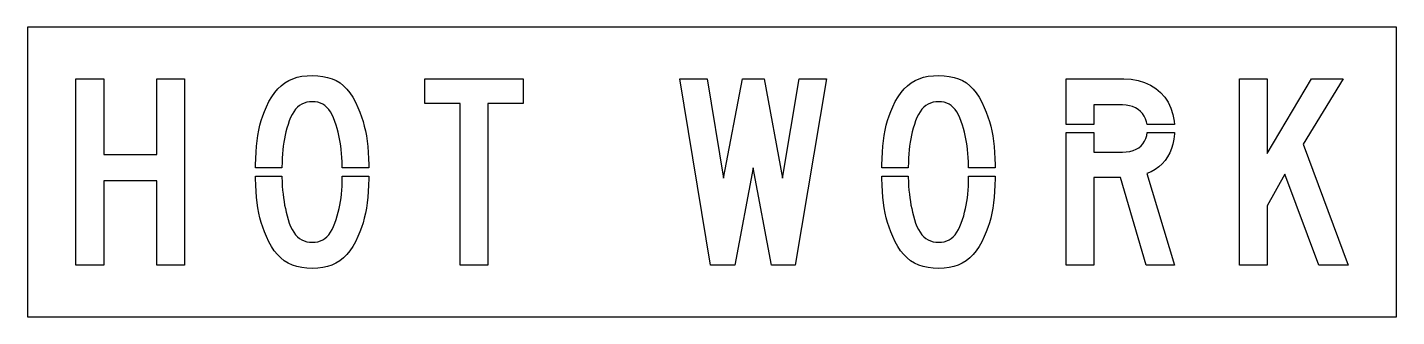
# Model space of a CAD drawing. Extents: x 0 to 85, y 0 to 18.
import ezdxf

# ---------------------------------------------------------------- set-up
doc = ezdxf.new("R2010")
doc.units = 0
doc.layers.add('CUT', color=7, linetype='Continuous')
doc.layers.add('OUTSIDE', color=1, linetype='Continuous')

msp = doc.modelspace()

# ---------------------------------------------------------------- linework, layer by layer
at = {"layer": 'CUT'}
for points in [[(3.0176, 3.2029), (3.0176, 14.7971), (4.7432, 14.7971), (4.7432, 10.0783), (8.0276, 10.0783), (8.0276, 14.7971), (9.7544, 14.7971), (9.7544, 3.2029), (8.0276, 3.2029), (8.0276, 8.4504), (4.7432, 8.4504), (4.7432, 3.2029)], [(19.5072, 10.1583), (19.4844, 10.4006), (19.4556, 10.6325), (19.4208, 10.8539), (19.3812, 11.0696), (19.3368, 11.2806), (19.2864, 11.4881), (19.2312, 11.6968), (19.1712, 11.909), (19.0932, 12.1513), (19.0092, 12.3704), (18.9168, 12.5664), (18.8172, 12.7403), (18.7092, 12.8922), (18.5916, 13.022), (18.4668, 13.131), (18.3324, 13.2191), (18.1884, 13.2875), (18.0348, 13.3351), (17.8704, 13.3641), (17.6976, 13.3733), (17.514, 13.3641), (17.3424, 13.3351), (17.1816, 13.2875), (17.0328, 13.2214), (16.8936, 13.1345), (16.7652, 13.0278), (16.6464, 12.9003), (16.5372, 12.753), (16.4364, 12.5838), (16.3428, 12.3936), (16.2588, 12.1826), (16.1808, 11.9496), (16.1124, 11.7281), (16.0512, 11.509), (15.9984, 11.291), (15.9516, 11.0707), (15.9132, 10.847), (15.8808, 10.6174), (15.8556, 10.3786), (15.8352, 10.1293), (15.8208, 9.8672), (15.81, 9.589), (15.804, 9.2945), (15.8038, 9.251), (14.1619, 9.251), (14.1636, 9.4464), (14.1756, 9.8499), (14.1948, 10.2336), (14.2224, 10.5977), (14.2608, 10.9455), (14.3076, 11.2783), (14.3652, 11.5971), (14.4348, 11.9043), (14.5152, 12.2012), (14.6088, 12.4899), (14.7144, 12.7716), (14.8344, 13.0475), (14.9964, 13.3768), (15.1692, 13.6725), (15.3528, 13.9368), (15.5484, 14.1687), (15.7572, 14.3704), (15.9816, 14.5432), (16.2216, 14.6858), (16.4772, 14.8017), (16.752, 14.8899), (17.046, 14.9525), (17.3616, 14.9884), (17.6976, 15), (18.0336, 14.9884), (18.348, 14.9513), (18.6408, 14.8887), (18.9156, 14.8006), (19.17, 14.6835), (19.4076, 14.5374), (19.6284, 14.3623), (19.8336, 14.1571), (20.0244, 13.9194), (20.2008, 13.6493), (20.3652, 13.3455), (20.5188, 13.007), (20.6376, 12.7229), (20.7432, 12.4377), (20.8368, 12.1501), (20.9172, 11.8557), (20.9868, 11.5542), (21.0444, 11.2423), (21.0924, 10.9177), (21.1296, 10.578), (21.1572, 10.2209), (21.1776, 9.8441), (21.1884, 9.4441), (21.19, 9.251), (19.5478, 9.251), (19.5468, 9.3339), (19.5396, 9.6272), (19.5264, 9.9009)], [(24.6724, 13.2516), (24.6724, 14.7971), (30.778, 14.7971), (30.778, 13.2516), (28.588, 13.2516), (28.588, 3.2029), (26.8612, 3.2029), (26.8612, 13.2516)], [(43.9208, 3.2029), (42.4052, 3.2029), (40.5104, 14.7971), (42.194, 14.7971), (43.2044, 8.6139), (44.384, 14.7971), (45.7316, 14.7971), (46.868, 8.6139), (47.9204, 14.7971), (49.6052, 14.7971), (47.6684, 3.2029), (46.1948, 3.2029), (45.0572, 9.2643)], [(58.3668, 10.4006), (58.338, 10.6325), (58.3032, 10.8539), (58.2636, 11.0696), (58.2192, 11.2806), (58.1688, 11.4881), (58.1136, 11.6968), (58.0536, 11.909), (57.9756, 12.1513), (57.8916, 12.3704), (57.7992, 12.5664), (57.6996, 12.7403), (57.5916, 12.8922), (57.474, 13.022), (57.3492, 13.131), (57.2148, 13.2191), (57.0708, 13.2875), (56.9172, 13.3351), (56.7528, 13.3641), (56.58, 13.3733), (56.3964, 13.3641), (56.2248, 13.3351), (56.064, 13.2875), (55.9152, 13.2214), (55.776, 13.1345), (55.6476, 13.0278), (55.5288, 12.9003), (55.4196, 12.753), (55.3188, 12.5838), (55.2252, 12.3936), (55.1412, 12.1826), (55.0632, 11.9496), (54.9948, 11.7281), (54.9336, 11.509), (54.8808, 11.291), (54.834, 11.0707), (54.7956, 10.847), (54.7632, 10.6174), (54.738, 10.3786), (54.7176, 10.1293), (54.7032, 9.8672), (54.6924, 9.589), (54.6864, 9.2945), (54.6862, 9.251), (53.0443, 9.251), (53.046, 9.4464), (53.058, 9.8499), (53.0772, 10.2336), (53.1048, 10.5977), (53.1432, 10.9455), (53.19, 11.2783), (53.2476, 11.5971), (53.3172, 11.9043), (53.3976, 12.2012), (53.4912, 12.4899), (53.5968, 12.7716), (53.7168, 13.0475), (53.8788, 13.3768), (54.0516, 13.6725), (54.2352, 13.9368), (54.4308, 14.1687), (54.6396, 14.3704), (54.864, 14.5432), (55.104, 14.6858), (55.3596, 14.8017), (55.6344, 14.8899), (55.9284, 14.9525), (56.244, 14.9884), (56.58, 15), (56.916, 14.9884), (57.2304, 14.9513), (57.5232, 14.8887), (57.798, 14.8006), (58.0524, 14.6835), (58.29, 14.5374), (58.5108, 14.3623), (58.716, 14.1571), (58.9068, 13.9194), (59.0832, 13.6493), (59.2476, 13.3455), (59.4012, 13.007), (59.52, 12.7229), (59.6256, 12.4377), (59.7192, 12.1501), (59.7996, 11.8557), (59.8692, 11.5542), (59.9268, 11.2423), (59.9748, 10.9177), (60.012, 10.578), (60.0396, 10.2209), (60.06, 9.8441), (60.0708, 9.4441), (60.0724, 9.251), (58.4302, 9.251), (58.4292, 9.3339), (58.422, 9.6272), (58.4088, 9.9009), (58.3896, 10.1583)], [(69.1024, 12.7728), (68.956, 12.891), (68.7916, 12.9896), (68.6104, 13.0672), (68.4124, 13.1241), (68.2012, 13.1577), (67.9756, 13.1693), (66.2068, 13.1693), (66.2068, 11.9559), (64.4812, 11.9559), (64.4812, 14.7971), (68.0596, 14.7971), (68.5204, 14.7716), (68.9512, 14.6986), (69.352, 14.5768), (69.7204, 14.411), (70.054, 14.2023), (70.3492, 13.953), (70.606, 13.6643), (70.8196, 13.3386), (70.9912, 12.978), (71.1148, 12.5838), (71.1916, 12.1594), (71.2034, 11.9559), (69.5137, 11.9559), (69.4828, 12.1246), (69.4204, 12.3113), (69.3352, 12.4829), (69.2284, 12.6371)], [(76.9712, 3.2029), (75.2456, 3.2029), (75.2456, 14.7971), (76.9712, 14.7971), (76.9712, 10.1594), (79.7084, 14.7971), (81.6872, 14.7971), (79.2032, 10.7287), (81.9824, 3.2029), (80.1716, 3.2029), (78.0668, 8.8574), (76.9712, 6.9049)], [(66.2068, 11.4539), (66.2068, 10.2406), (67.9756, 10.2406), (68.218, 10.2522), (68.4424, 10.2846), (68.6452, 10.338), (68.8288, 10.4122), (68.992, 10.5072), (69.1336, 10.622), (69.2548, 10.7565), (69.3544, 10.9096), (69.4324, 11.0823), (69.4888, 11.2725), (69.5182, 11.4539), (71.2091, 11.4539), (71.206, 11.3675), (71.1688, 11.0452), (71.1076, 10.7403), (71.0224, 10.4528), (70.9132, 10.1849), (70.7812, 9.9357), (70.624, 9.7072), (70.444, 9.4997), (70.2412, 9.3142), (70.0144, 9.1519), (69.7636, 9.0128), (69.4912, 8.898), (71.218, 3.2029), (69.4492, 3.2029), (67.8496, 8.6545), (66.2068, 8.6545), (66.2068, 3.2029), (64.4812, 3.2029), (64.4812, 11.4539)], [(20.9868, 6.4307), (20.9172, 6.127), (20.8368, 5.8336), (20.7432, 5.5484), (20.6376, 5.269), (20.5188, 4.993), (20.3652, 4.6626), (20.1984, 4.3646), (20.0184, 4.098), (19.824, 3.8614), (19.6152, 3.6551), (19.392, 3.4777), (19.152, 3.3293), (18.8964, 3.2087), (18.624, 3.1159), (18.3336, 3.051), (18.024, 3.0128), (17.6976, 3), (17.3508, 3.0128), (17.0292, 3.051), (16.7292, 3.1159), (16.4496, 3.2087), (16.1904, 3.3293), (15.9504, 3.4777), (15.7272, 3.6551), (15.5196, 3.8614), (15.3288, 4.098), (15.1512, 4.3646), (14.9868, 4.6626), (14.8344, 4.993), (14.7144, 5.2771), (14.6088, 5.5623), (14.5152, 5.851), (14.4348, 6.1455), (14.3652, 6.4481), (14.3076, 6.7623), (14.2608, 7.0904), (14.2224, 7.4336), (14.1948, 7.7965), (14.1756, 8.1791), (14.1636, 8.5872), (14.1623, 8.749), (15.8046, 8.749), (15.8052, 8.6754), (15.8124, 8.3901), (15.8256, 8.1212), (15.8448, 7.8672), (15.8688, 7.6261), (15.8976, 7.393), (15.9312, 7.167), (15.9708, 6.9455), (16.0152, 6.7252), (16.0656, 6.5049), (16.1208, 6.2812), (16.1808, 6.0504), (16.2588, 5.8174), (16.3428, 5.6064), (16.4364, 5.4162), (16.5372, 5.247), (16.6464, 5.0997), (16.7652, 4.9722), (16.8936, 4.8655), (17.0328, 4.7786), (17.1816, 4.7125), (17.3424, 4.6649), (17.514, 4.6359), (17.6976, 4.6267), (17.8704, 4.6359), (18.0348, 4.6649), (18.1884, 4.7125), (18.3324, 4.7786), (18.4668, 4.8655), (18.5916, 4.9722), (18.7092, 5.0997), (18.8172, 5.247), (18.9168, 5.4162), (19.0092, 5.6064), (19.0932, 5.8174), (19.1712, 6.0504), (19.2408, 6.28), (19.3008, 6.5026), (19.3548, 6.7206), (19.4004, 6.9386), (19.4388, 7.1577), (19.4712, 7.3826), (19.4964, 7.6168), (19.5168, 7.8614), (19.5324, 8.1212), (19.542, 8.3994), (19.548, 8.6974), (19.5484, 8.749), (21.1898, 8.749), (21.1884, 8.5861), (21.1776, 8.1768), (21.1572, 7.7907), (21.1296, 7.4243), (21.0924, 7.0777), (21.0444, 6.7472)], [(59.8692, 6.4307), (59.7996, 6.127), (59.7192, 5.8336), (59.6256, 5.5484), (59.52, 5.269), (59.4012, 4.993), (59.2476, 4.6626), (59.0808, 4.3646), (58.9008, 4.098), (58.7064, 3.8614), (58.4976, 3.6551), (58.2744, 3.4777), (58.0344, 3.3293), (57.7788, 3.2087), (57.5064, 3.1159), (57.216, 3.051), (56.9064, 3.0128), (56.58, 3), (56.2332, 3.0128), (55.9116, 3.051), (55.6116, 3.1159), (55.332, 3.2087), (55.0728, 3.3293), (54.8328, 3.4777), (54.6096, 3.6551), (54.402, 3.8614), (54.2112, 4.098), (54.0336, 4.3646), (53.8692, 4.6626), (53.7168, 4.993), (53.5968, 5.2771), (53.4912, 5.5623), (53.3976, 5.851), (53.3172, 6.1455), (53.2476, 6.4481), (53.19, 6.7623), (53.1432, 7.0904), (53.1048, 7.4336), (53.0772, 7.7965), (53.058, 8.1791), (53.046, 8.5872), (53.0447, 8.749), (54.687, 8.749), (54.6876, 8.6754), (54.6948, 8.3901), (54.708, 8.1212), (54.7272, 7.8672), (54.7512, 7.6261), (54.78, 7.393), (54.8136, 7.167), (54.8532, 6.9455), (54.8976, 6.7252), (54.948, 6.5049), (55.0032, 6.2812), (55.0632, 6.0504), (55.1412, 5.8174), (55.2252, 5.6064), (55.3188, 5.4162), (55.4196, 5.247), (55.5288, 5.0997), (55.6476, 4.9722), (55.776, 4.8655), (55.9152, 4.7786), (56.064, 4.7125), (56.2248, 4.6649), (56.3964, 4.6359), (56.58, 4.6267), (56.7528, 4.6359), (56.9172, 4.6649), (57.0708, 4.7125), (57.2148, 4.7786), (57.3492, 4.8655), (57.474, 4.9722), (57.5916, 5.0997), (57.6996, 5.247), (57.7992, 5.4162), (57.8916, 5.6064), (57.9756, 5.8174), (58.0536, 6.0504), (58.1232, 6.28), (58.1832, 6.5026), (58.2372, 6.7206), (58.2828, 6.9386), (58.3212, 7.1577), (58.3536, 7.3826), (58.3788, 7.6168), (58.3992, 7.8614), (58.4148, 8.1212), (58.4244, 8.3994), (58.4304, 8.6974), (58.4308, 8.749), (60.0721, 8.749), (60.0708, 8.5861), (60.06, 8.1768), (60.0396, 7.7907), (60.012, 7.4243), (59.9748, 7.0777), (59.9268, 6.7472)]]:
    msp.add_lwpolyline(points, close=True, dxfattribs=at)
at = {"layer": 'OUTSIDE'}
msp.add_lwpolyline([(0, 0), (85, 0), (85, 18), (0, 18)], close=True, dxfattribs=at)

doc.saveas('drawing.dxf')
